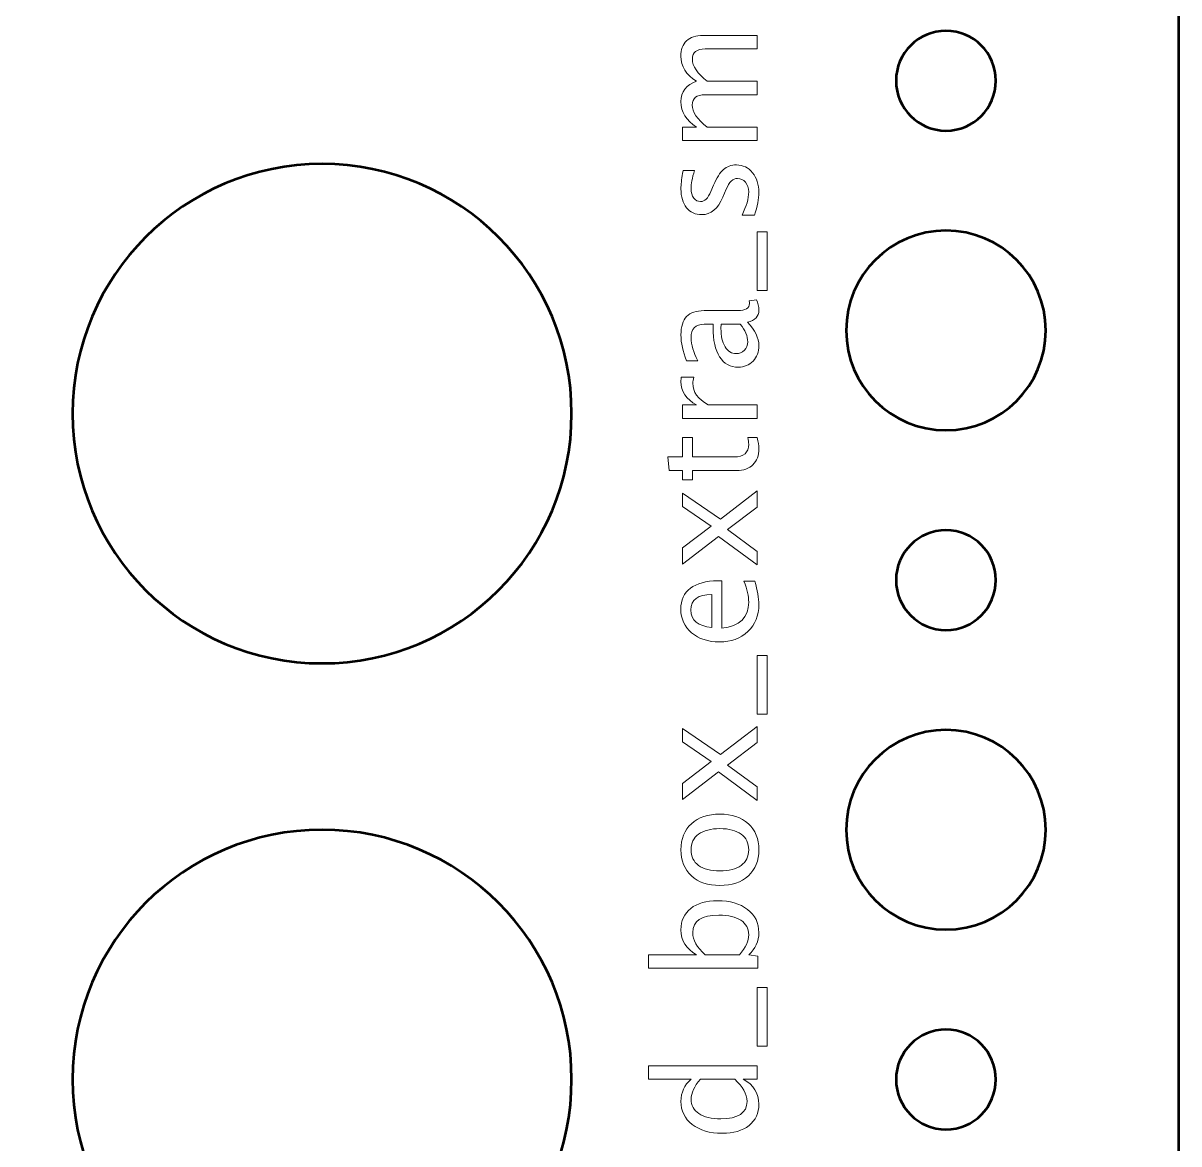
# Model space of a CAD drawing. Header units: centimetres. Extents: x -10.4 to 10.4, y -13.4 to 13.4.
# Drawn here: x 6.976 to 10.45, y -0.193 to 3.173 of the extents above; entities that cross this region are included whole.
import ezdxf

# ---------------------------------------------------------------- set-up
doc = ezdxf.new("R2010")
doc.units = ezdxf.units.CM
doc.header["$MEASUREMENT"] = 0
doc.layers.add('Layer 1', color=7, linetype='Continuous')

msp = doc.modelspace()

# ---------------------------------------------------------------- linework, layer by layer
at = {"layer": 'Layer 1', "lineweight": 53}
for points, knots in [([(9.95, -13.45), (9.95, -13.45), (-9.95, -13.45), (-9.95, -13.45), (-9.95, -13.45), (-10.22614, -13.45), (-10.45, -13.22614), (-10.45, -12.95), (-10.45, -12.95), (-10.45, -12.95), (-10.45, 12.95), (-10.45, 12.95), (-10.45, 12.95), (-10.45, 13.22614), (-10.22614, 13.45), (-9.95, 13.45), (-9.95, 13.45), (-9.95, 13.45), (9.95, 13.45), (9.95, 13.45), (9.95, 13.45), (10.22614, 13.45), (10.45, 13.22614), (10.45, 12.95), (10.45, 12.95), (10.45, 12.95), (10.45, -12.95), (10.45, -12.95), (10.45, -12.95), (10.45, -13.22614), (10.22614, -13.45), (9.95, -13.45)], [0, 0, 0, 0, 0.1111111, 0.1111111, 0.1111111, 0.1111111, 0.2222222, 0.2222222, 0.2222222, 0.2222222, 0.3333333, 0.3333333, 0.3333333, 0.3333333, 0.4444444, 0.4444444, 0.4444444, 0.4444444, 0.5555556, 0.5555556, 0.5555556, 0.5555556, 0.6666667, 0.6666667, 0.6666667, 0.6666667, 0.7777778, 0.7777778, 0.7777778, 0.7777778, 1, 1, 1, 1]), ([(9.75, 2.85), (9.66716, 2.85), (9.6, 2.91716), (9.6, 3), (9.6, 3), (9.6, 3.08284), (9.66716, 3.15), (9.75, 3.15), (9.75, 3.15), (9.83284, 3.15), (9.9, 3.08284), (9.9, 3), (9.9, 3), (9.9, 2.91716), (9.83284, 2.85), (9.75, 2.85)], [0, 0, 0, 0, 0.2, 0.2, 0.2, 0.2, 0.4, 0.4, 0.4, 0.4, 0.6, 0.6, 0.6, 0.6, 1, 1, 1, 1]), ([(7.125, 2), (7.125, 2.41421), (7.46079, 2.75), (7.875, 2.75), (7.875, 2.75), (8.28921, 2.75), (8.625, 2.41421), (8.625, 2), (8.625, 2), (8.625, 1.58579), (8.28921, 1.25), (7.875, 1.25), (7.875, 1.25), (7.46079, 1.25), (7.125, 1.58579), (7.125, 2)], [0, 0, 0, 0, 0.2, 0.2, 0.2, 0.2, 0.4, 0.4, 0.4, 0.4, 0.6, 0.6, 0.6, 0.6, 1, 1, 1, 1]), ([(9.75, 1.95), (9.58431, 1.95), (9.45, 2.08431), (9.45, 2.25), (9.45, 2.25), (9.45, 2.41569), (9.58431, 2.55), (9.75, 2.55), (9.75, 2.55), (9.91569, 2.55), (10.05, 2.41569), (10.05, 2.25), (10.05, 2.25), (10.05, 2.08431), (9.91569, 1.95), (9.75, 1.95)], [0, 0, 0, 0, 0.2, 0.2, 0.2, 0.2, 0.4, 0.4, 0.4, 0.4, 0.6, 0.6, 0.6, 0.6, 1, 1, 1, 1]), ([(9.75, 1.35), (9.66716, 1.35), (9.6, 1.41716), (9.6, 1.5), (9.6, 1.5), (9.6, 1.58284), (9.66716, 1.65), (9.75, 1.65), (9.75, 1.65), (9.83284, 1.65), (9.9, 1.58284), (9.9, 1.5), (9.9, 1.5), (9.9, 1.41716), (9.83284, 1.35), (9.75, 1.35)], [0, 0, 0, 0, 0.2, 0.2, 0.2, 0.2, 0.4, 0.4, 0.4, 0.4, 0.6, 0.6, 0.6, 0.6, 1, 1, 1, 1]), ([(9.75, 0.45), (9.58431, 0.45), (9.45, 0.58431), (9.45, 0.75), (9.45, 0.75), (9.45, 0.91569), (9.58431, 1.05), (9.75, 1.05), (9.75, 1.05), (9.91569, 1.05), (10.05, 0.91569), (10.05, 0.75), (10.05, 0.75), (10.05, 0.58431), (9.91569, 0.45), (9.75, 0.45)], [0, 0, 0, 0, 0.2, 0.2, 0.2, 0.2, 0.4, 0.4, 0.4, 0.4, 0.6, 0.6, 0.6, 0.6, 1, 1, 1, 1]), ([(7.125, 0), (7.125, 0.41421), (7.46079, 0.75), (7.875, 0.75), (7.875, 0.75), (8.28921, 0.75), (8.625, 0.41421), (8.625, 0), (8.625, 0), (8.625, -0.41421), (8.28921, -0.75), (7.875, -0.75), (7.875, -0.75), (7.46079, -0.75), (7.125, -0.41421), (7.125, 0)], [0, 0, 0, 0, 0.2, 0.2, 0.2, 0.2, 0.4, 0.4, 0.4, 0.4, 0.6, 0.6, 0.6, 0.6, 1, 1, 1, 1]), ([(9.75, -0.15), (9.66716, -0.15), (9.6, -0.08284), (9.6, 0), (9.6, 0), (9.6, 0.08284), (9.66716, 0.15), (9.75, 0.15), (9.75, 0.15), (9.83284, 0.15), (9.9, 0.08284), (9.9, 0), (9.9, 0), (9.9, -0.08284), (9.83284, -0.15), (9.75, -0.15)], [0, 0, 0, 0, 0.2, 0.2, 0.2, 0.2, 0.4, 0.4, 0.4, 0.4, 0.6, 0.6, 0.6, 0.6, 1, 1, 1, 1])]:
    msp.add_open_spline(points, degree=3, knots=knots, dxfattribs=at)
at = {"layer": 'Layer 1', "color": 5, "lineweight": 9}
for points, knots in [([(9.18252, 2.82034), (9.18252, 2.82034), (8.95816, 2.82034), (8.95816, 2.82034), (8.95816, 2.82034), (8.95816, 2.82034), (8.95816, 2.86098), (8.95816, 2.86098), (8.95816, 2.86098), (8.95816, 2.86098), (9.00056, 2.86098), (9.00056, 2.86098), (9.00056, 2.86098), (8.96916, 2.88081), (8.9535, 2.90621), (8.9535, 2.93732), (8.9535, 2.93732), (8.9535, 2.96731), (8.96916, 2.9877), (9.00056, 2.99856), (9.00056, 2.99856), (8.96888, 3.01782), (8.95308, 3.04294), (8.95308, 3.07377), (8.95308, 3.07377), (8.95308, 3.09346), (8.95886, 3.10877), (8.9705, 3.1197), (8.9705, 3.1197), (8.98214, 3.13064), (8.99844, 3.13614), (9.0194, 3.13614), (9.0194, 3.13614), (9.0194, 3.13614), (9.18252, 3.13614), (9.18252, 3.13614), (9.18252, 3.13614), (9.18252, 3.13614), (9.18252, 3.0955), (9.18252, 3.0955), (9.18252, 3.0955), (9.18252, 3.0955), (9.0261, 3.0955), (9.0261, 3.0955), (9.0261, 3.0955), (9.00056, 3.0955), (8.98779, 3.08534), (8.98779, 3.06502), (8.98779, 3.06502), (8.98779, 3.04393), (9.00268, 3.02177), (9.03252, 2.99856), (9.03252, 2.99856), (9.03252, 2.99856), (9.18252, 2.99856), (9.18252, 2.99856), (9.18252, 2.99856), (9.18252, 2.99856), (9.18252, 2.95792), (9.18252, 2.95792), (9.18252, 2.95792), (9.18252, 2.95792), (9.02596, 2.95792), (9.02596, 2.95792), (9.02596, 2.95792), (9.00021, 2.95792), (8.98736, 2.94762), (8.98736, 2.92695), (8.98736, 2.92695), (8.98736, 2.90642), (9.00232, 2.8844), (9.03231, 2.86098), (9.03231, 2.86098), (9.03231, 2.86098), (9.18252, 2.86098), (9.18252, 2.86098), (9.18252, 2.86098), (9.18252, 2.86098), (9.18252, 2.82034), (9.18252, 2.82034)], [0, 0, 0, 0, 0.047619, 0.047619, 0.047619, 0.047619, 0.0952381, 0.0952381, 0.0952381, 0.0952381, 0.1428571, 0.1428571, 0.1428571, 0.1428571, 0.1904762, 0.1904762, 0.1904762, 0.1904762, 0.2380952, 0.2380952, 0.2380952, 0.2380952, 0.2857143, 0.2857143, 0.2857143, 0.2857143, 0.3333333, 0.3333333, 0.3333333, 0.3333333, 0.3809524, 0.3809524, 0.3809524, 0.3809524, 0.4285714, 0.4285714, 0.4285714, 0.4285714, 0.4761905, 0.4761905, 0.4761905, 0.4761905, 0.5238095, 0.5238095, 0.5238095, 0.5238095, 0.5714286, 0.5714286, 0.5714286, 0.5714286, 0.6190476, 0.6190476, 0.6190476, 0.6190476, 0.6666667, 0.6666667, 0.6666667, 0.6666667, 0.7142857, 0.7142857, 0.7142857, 0.7142857, 0.7619048, 0.7619048, 0.7619048, 0.7619048, 0.8095238, 0.8095238, 0.8095238, 0.8095238, 0.8571429, 0.8571429, 0.8571429, 0.8571429, 0.9047619, 0.9047619, 0.9047619, 0.9047619, 1, 1, 1, 1]), ([(9.17448, 2.59647), (9.17448, 2.59647), (9.13722, 2.59647), (9.13722, 2.59647), (9.13722, 2.59647), (9.15049, 2.62307), (9.15712, 2.64614), (9.15712, 2.66582), (9.15712, 2.66582), (9.15712, 2.67753), (9.15395, 2.68727), (9.1476, 2.69496), (9.1476, 2.69496), (9.14132, 2.70265), (9.13341, 2.70653), (9.12389, 2.70653), (9.12389, 2.70653), (9.10999, 2.70653), (9.09849, 2.69574), (9.08939, 2.67415), (9.08939, 2.67415), (9.08939, 2.67415), (9.0793, 2.65037), (9.0793, 2.65037), (9.0793, 2.65037), (9.06476, 2.6153), (9.04374, 2.59774), (9.01643, 2.59774), (9.01643, 2.59774), (8.99689, 2.59774), (8.98151, 2.60465), (8.97029, 2.61848), (8.97029, 2.61848), (8.95907, 2.63231), (8.9535, 2.65129), (8.9535, 2.67535), (8.9535, 2.67535), (8.9535, 2.68784), (8.95519, 2.70336), (8.95865, 2.72177), (8.95865, 2.72177), (8.95865, 2.72177), (8.96027, 2.73024), (8.96027, 2.73024), (8.96027, 2.73024), (8.96027, 2.73024), (8.99414, 2.73024), (8.99414, 2.73024), (8.99414, 2.73024), (8.98736, 2.70759), (8.98398, 2.68953), (8.98398, 2.67605), (8.98398, 2.67605), (8.98398, 2.6642), (8.98659, 2.65482), (8.99174, 2.64769), (8.99174, 2.64769), (8.99689, 2.64063), (9.0038, 2.63711), (9.01248, 2.63711), (9.01248, 2.63711), (9.02469, 2.63711), (9.03506, 2.64698), (9.04346, 2.66681), (9.04346, 2.66681), (9.04346, 2.66681), (9.05171, 2.68635), (9.05171, 2.68635), (9.05171, 2.68635), (9.06102, 2.70851), (9.0709, 2.72417), (9.08127, 2.73334), (9.08127, 2.73334), (9.09165, 2.74259), (9.10463, 2.74717), (9.12015, 2.74717), (9.12015, 2.74717), (9.13983, 2.74717), (9.15599, 2.73941), (9.16862, 2.72382), (9.16862, 2.72382), (9.18125, 2.7083), (9.1876, 2.6884), (9.1876, 2.6642), (9.1876, 2.6642), (9.1876, 2.64557), (9.18323, 2.62307), (9.17448, 2.59647)], [0, 0, 0, 0, 0.0434783, 0.0434783, 0.0434783, 0.0434783, 0.0869565, 0.0869565, 0.0869565, 0.0869565, 0.1304348, 0.1304348, 0.1304348, 0.1304348, 0.173913, 0.173913, 0.173913, 0.173913, 0.2173913, 0.2173913, 0.2173913, 0.2173913, 0.2608696, 0.2608696, 0.2608696, 0.2608696, 0.3043478, 0.3043478, 0.3043478, 0.3043478, 0.3478261, 0.3478261, 0.3478261, 0.3478261, 0.3913043, 0.3913043, 0.3913043, 0.3913043, 0.4347826, 0.4347826, 0.4347826, 0.4347826, 0.4782609, 0.4782609, 0.4782609, 0.4782609, 0.5217391, 0.5217391, 0.5217391, 0.5217391, 0.5652174, 0.5652174, 0.5652174, 0.5652174, 0.6086957, 0.6086957, 0.6086957, 0.6086957, 0.6521739, 0.6521739, 0.6521739, 0.6521739, 0.6956522, 0.6956522, 0.6956522, 0.6956522, 0.7391304, 0.7391304, 0.7391304, 0.7391304, 0.7826087, 0.7826087, 0.7826087, 0.7826087, 0.826087, 0.826087, 0.826087, 0.826087, 0.8695652, 0.8695652, 0.8695652, 0.8695652, 0.9130435, 0.9130435, 0.9130435, 0.9130435, 1, 1, 1, 1]), ([(9.213, 2.36998), (9.213, 2.36998), (9.18252, 2.36998), (9.18252, 2.36998), (9.18252, 2.36998), (9.18252, 2.36998), (9.18252, 2.54609), (9.18252, 2.54609), (9.18252, 2.54609), (9.18252, 2.54609), (9.213, 2.54609), (9.213, 2.54609), (9.213, 2.54609), (9.213, 2.54609), (9.213, 2.36998), (9.213, 2.36998)], [0, 0, 0, 0, 0.2, 0.2, 0.2, 0.2, 0.4, 0.4, 0.4, 0.4, 0.6, 0.6, 0.6, 0.6, 1, 1, 1, 1]), ([(9.15395, 2.27473), (9.17638, 2.25032), (9.1876, 2.22682), (9.1876, 2.20424), (9.1876, 2.20424), (9.1876, 2.18569), (9.18181, 2.17024), (9.17017, 2.15803), (9.17017, 2.15803), (9.15853, 2.14575), (9.14386, 2.13962), (9.12615, 2.13962), (9.12615, 2.13962), (9.10166, 2.13962), (9.08283, 2.14992), (9.0697, 2.17052), (9.0697, 2.17052), (9.05658, 2.19112), (9.05002, 2.22068), (9.05002, 2.25921), (9.05002, 2.25921), (9.05002, 2.25921), (9.05002, 2.26873), (9.05002, 2.26873), (9.05002, 2.26873), (9.05002, 2.26873), (9.023, 2.26873), (9.023, 2.26873), (9.023, 2.26873), (8.99696, 2.26873), (8.98398, 2.25519), (8.98398, 2.22802), (8.98398, 2.22802), (8.98398, 2.207), (8.99061, 2.184), (9.00387, 2.15909), (9.00387, 2.15909), (9.00387, 2.15909), (8.97043, 2.15909), (8.97043, 2.15909), (8.97043, 2.15909), (8.95914, 2.18647), (8.9535, 2.21229), (8.9535, 2.23649), (8.9535, 2.23649), (8.9535, 2.26139), (8.95914, 2.27981), (8.9705, 2.29159), (8.9705, 2.29159), (8.98186, 2.30345), (8.99936, 2.30937), (9.023, 2.30937), (9.023, 2.30937), (9.023, 2.30937), (9.12438, 2.30937), (9.12438, 2.30937), (9.12438, 2.30937), (9.1476, 2.30937), (9.15924, 2.3165), (9.15924, 2.33082), (9.15924, 2.33082), (9.15924, 2.33258), (9.15895, 2.33519), (9.15839, 2.33865), (9.15839, 2.33865), (9.15839, 2.33865), (9.18097, 2.34154), (9.18097, 2.34154), (9.18097, 2.34154), (9.18541, 2.3323), (9.1876, 2.32214), (9.1876, 2.31099), (9.1876, 2.31099), (9.1876, 2.29202), (9.17638, 2.27995), (9.15395, 2.27473)], [0, 0, 0, 0, 0.05, 0.05, 0.05, 0.05, 0.1, 0.1, 0.1, 0.1, 0.15, 0.15, 0.15, 0.15, 0.2, 0.2, 0.2, 0.2, 0.25, 0.25, 0.25, 0.25, 0.3, 0.3, 0.3, 0.3, 0.35, 0.35, 0.35, 0.35, 0.4, 0.4, 0.4, 0.4, 0.45, 0.45, 0.45, 0.45, 0.5, 0.5, 0.5, 0.5, 0.55, 0.55, 0.55, 0.55, 0.6, 0.6, 0.6, 0.6, 0.65, 0.65, 0.65, 0.65, 0.7, 0.7, 0.7, 0.7, 0.75, 0.75, 0.75, 0.75, 0.8, 0.8, 0.8, 0.8, 0.85, 0.85, 0.85, 0.85, 0.9, 0.9, 0.9, 0.9, 1, 1, 1, 1]), ([(9.13179, 2.26873), (9.13179, 2.26873), (9.07415, 2.26873), (9.07415, 2.26873), (9.07415, 2.26873), (9.07415, 2.26873), (9.07372, 2.25568), (9.07372, 2.25568), (9.07372, 2.25568), (9.07372, 2.2331), (9.07789, 2.2149), (9.08621, 2.201), (9.08621, 2.201), (9.09461, 2.18717), (9.10569, 2.18026), (9.11951, 2.18026), (9.11951, 2.18026), (9.12918, 2.18026), (9.13744, 2.18371), (9.14414, 2.19056), (9.14414, 2.19056), (9.15084, 2.19747), (9.15416, 2.20587), (9.15416, 2.21582), (9.15416, 2.21582), (9.15416, 2.23275), (9.14668, 2.25039), (9.13179, 2.26873)], [0, 0, 0, 0, 0.125, 0.125, 0.125, 0.125, 0.25, 0.25, 0.25, 0.25, 0.375, 0.375, 0.375, 0.375, 0.5, 0.5, 0.5, 0.5, 0.625, 0.625, 0.625, 0.625, 0.75, 0.75, 0.75, 0.75, 1, 1, 1, 1]), ([(9.18252, 1.98588), (9.18252, 1.98588), (8.95816, 1.98588), (8.95816, 1.98588), (8.95816, 1.98588), (8.95816, 1.98588), (8.95816, 2.02652), (8.95816, 2.02652), (8.95816, 2.02652), (8.95816, 2.02652), (9.00056, 2.02652), (9.00056, 2.02652), (9.00056, 2.02652), (8.96916, 2.04268), (8.9535, 2.0661), (8.9535, 2.09686), (8.9535, 2.09686), (8.9535, 2.10103), (8.95385, 2.1054), (8.95456, 2.10992), (8.95456, 2.10992), (8.95456, 2.10992), (8.99259, 2.10992), (8.99259, 2.10992), (8.99259, 2.10992), (8.99026, 2.10286), (8.98906, 2.09665), (8.98906, 2.09129), (8.98906, 2.09129), (8.98906, 2.06547), (9.0043, 2.04388), (9.03485, 2.02652), (9.03485, 2.02652), (9.03485, 2.02652), (9.18252, 2.02652), (9.18252, 2.02652), (9.18252, 2.02652), (9.18252, 2.02652), (9.18252, 1.98588), (9.18252, 1.98588)], [0, 0, 0, 0, 0.0909091, 0.0909091, 0.0909091, 0.0909091, 0.1818182, 0.1818182, 0.1818182, 0.1818182, 0.2727273, 0.2727273, 0.2727273, 0.2727273, 0.3636364, 0.3636364, 0.3636364, 0.3636364, 0.4545455, 0.4545455, 0.4545455, 0.4545455, 0.5454545, 0.5454545, 0.5454545, 0.5454545, 0.6363636, 0.6363636, 0.6363636, 0.6363636, 0.7272727, 0.7272727, 0.7272727, 0.7272727, 0.8181818, 0.8181818, 0.8181818, 0.8181818, 1, 1, 1, 1]), ([(9.18245, 1.92788), (9.18591, 1.91532), (9.1876, 1.90438), (9.1876, 1.89514), (9.1876, 1.89514), (9.1876, 1.8744), (9.18167, 1.85824), (9.16982, 1.84667), (9.16982, 1.84667), (9.15797, 1.83503), (9.14153, 1.82924), (9.12043, 1.82924), (9.12043, 1.82924), (9.12043, 1.82924), (8.98863, 1.82924), (8.98863, 1.82924), (8.98863, 1.82924), (8.98863, 1.82924), (8.98863, 1.80116), (8.98863, 1.80116), (8.98863, 1.80116), (8.98863, 1.80116), (8.95816, 1.80116), (8.95816, 1.80116), (8.95816, 1.80116), (8.95816, 1.80116), (8.95816, 1.82924), (8.95816, 1.82924), (8.95816, 1.82924), (8.95816, 1.82924), (8.91759, 1.82924), (8.91759, 1.82924), (8.91759, 1.82924), (8.91759, 1.82924), (8.91371, 1.86988), (8.91371, 1.86988), (8.91371, 1.86988), (8.91371, 1.86988), (8.95816, 1.86988), (8.95816, 1.86988), (8.95816, 1.86988), (8.95816, 1.86988), (8.95816, 1.92873), (8.95816, 1.92873), (8.95816, 1.92873), (8.95816, 1.92873), (8.98863, 1.92873), (8.98863, 1.92873), (8.98863, 1.92873), (8.98863, 1.92873), (8.98863, 1.86988), (8.98863, 1.86988), (8.98863, 1.86988), (8.98863, 1.86988), (9.11309, 1.86988), (9.11309, 1.86988), (9.11309, 1.86988), (9.14244, 1.86988), (9.15712, 1.88265), (9.15712, 1.90812), (9.15712, 1.90812), (9.15712, 1.91356), (9.1562, 1.92012), (9.15444, 1.92788), (9.15444, 1.92788), (9.15444, 1.92788), (9.18245, 1.92788), (9.18245, 1.92788)], [0, 0, 0, 0, 0.0555556, 0.0555556, 0.0555556, 0.0555556, 0.1111111, 0.1111111, 0.1111111, 0.1111111, 0.1666667, 0.1666667, 0.1666667, 0.1666667, 0.2222222, 0.2222222, 0.2222222, 0.2222222, 0.2777778, 0.2777778, 0.2777778, 0.2777778, 0.3333333, 0.3333333, 0.3333333, 0.3333333, 0.3888889, 0.3888889, 0.3888889, 0.3888889, 0.4444444, 0.4444444, 0.4444444, 0.4444444, 0.5, 0.5, 0.5, 0.5, 0.5555556, 0.5555556, 0.5555556, 0.5555556, 0.6111111, 0.6111111, 0.6111111, 0.6111111, 0.6666667, 0.6666667, 0.6666667, 0.6666667, 0.7222222, 0.7222222, 0.7222222, 0.7222222, 0.7777778, 0.7777778, 0.7777778, 0.7777778, 0.8333333, 0.8333333, 0.8333333, 0.8333333, 0.8888889, 0.8888889, 0.8888889, 0.8888889, 1, 1, 1, 1]), ([(9.18252, 1.54547), (9.18252, 1.54547), (9.06674, 1.63092), (9.06674, 1.63092), (9.06674, 1.63092), (9.06674, 1.63092), (8.95816, 1.54801), (8.95816, 1.54801), (8.95816, 1.54801), (8.95816, 1.54801), (8.95816, 1.59648), (8.95816, 1.59648), (8.95816, 1.59648), (8.95816, 1.59648), (9.04458, 1.66196), (9.04458, 1.66196), (9.04458, 1.66196), (9.04458, 1.66196), (8.95816, 1.72123), (8.95816, 1.72123), (8.95816, 1.72123), (8.95816, 1.72123), (8.95816, 1.76095), (8.95816, 1.76095), (8.95816, 1.76095), (8.95816, 1.76095), (9.07196, 1.68334), (9.07196, 1.68334), (9.07196, 1.68334), (9.07196, 1.68334), (9.18252, 1.76772), (9.18252, 1.76772), (9.18252, 1.76772), (9.18252, 1.76772), (9.18252, 1.71925), (9.18252, 1.71925), (9.18252, 1.71925), (9.18252, 1.71925), (9.09362, 1.65166), (9.09362, 1.65166), (9.09362, 1.65166), (9.09362, 1.65166), (9.18252, 1.58625), (9.18252, 1.58625), (9.18252, 1.58625), (9.18252, 1.58625), (9.18252, 1.54547), (9.18252, 1.54547)], [0, 0, 0, 0, 0.0769231, 0.0769231, 0.0769231, 0.0769231, 0.1538462, 0.1538462, 0.1538462, 0.1538462, 0.2307692, 0.2307692, 0.2307692, 0.2307692, 0.3076923, 0.3076923, 0.3076923, 0.3076923, 0.3846154, 0.3846154, 0.3846154, 0.3846154, 0.4615385, 0.4615385, 0.4615385, 0.4615385, 0.5384615, 0.5384615, 0.5384615, 0.5384615, 0.6153846, 0.6153846, 0.6153846, 0.6153846, 0.6923077, 0.6923077, 0.6923077, 0.6923077, 0.7692308, 0.7692308, 0.7692308, 0.7692308, 0.8461538, 0.8461538, 0.8461538, 0.8461538, 1, 1, 1, 1]), ([(9.17532, 1.49672), (9.18351, 1.46941), (9.1876, 1.44606), (9.1876, 1.42658), (9.1876, 1.42658), (9.1876, 1.39335), (9.17659, 1.36633), (9.15465, 1.34552), (9.15465, 1.34552), (9.13271, 1.3247), (9.10427, 1.31426), (9.06928, 1.31426), (9.06928, 1.31426), (9.03534, 1.31426), (9.00747, 1.32343), (8.98567, 1.34185), (8.98567, 1.34185), (8.96394, 1.36026), (8.95308, 1.38383), (8.95308, 1.41254), (8.95308, 1.41254), (8.95308, 1.43971), (8.96274, 1.46073), (8.98207, 1.47555), (8.98207, 1.47555), (9.00141, 1.49037), (9.02878, 1.49777), (9.06427, 1.49777), (9.06427, 1.49777), (9.06427, 1.49777), (9.07669, 1.49756), (9.07669, 1.49756), (9.07669, 1.49756), (9.07669, 1.49756), (9.07669, 1.35575), (9.07669, 1.35575), (9.07669, 1.35575), (9.13031, 1.36167), (9.15712, 1.38785), (9.15712, 1.4342), (9.15712, 1.4342), (9.15712, 1.45121), (9.15232, 1.47202), (9.14273, 1.49672), (9.14273, 1.49672), (9.14273, 1.49672), (9.17532, 1.49672), (9.17532, 1.49672)], [0, 0, 0, 0, 0.0769231, 0.0769231, 0.0769231, 0.0769231, 0.1538462, 0.1538462, 0.1538462, 0.1538462, 0.2307692, 0.2307692, 0.2307692, 0.2307692, 0.3076923, 0.3076923, 0.3076923, 0.3076923, 0.3846154, 0.3846154, 0.3846154, 0.3846154, 0.4615385, 0.4615385, 0.4615385, 0.4615385, 0.5384615, 0.5384615, 0.5384615, 0.5384615, 0.6153846, 0.6153846, 0.6153846, 0.6153846, 0.6923077, 0.6923077, 0.6923077, 0.6923077, 0.7692308, 0.7692308, 0.7692308, 0.7692308, 0.8461538, 0.8461538, 0.8461538, 0.8461538, 1, 1, 1, 1]), ([(9.04621, 1.35786), (9.04621, 1.35786), (9.04621, 1.45692), (9.04621, 1.45692), (9.04621, 1.45692), (9.00444, 1.45692), (8.98355, 1.44133), (8.98355, 1.41021), (8.98355, 1.41021), (8.98355, 1.37889), (9.00444, 1.36146), (9.04621, 1.35786)], [0, 0, 0, 0, 0.25, 0.25, 0.25, 0.25, 0.5, 0.5, 0.5, 0.5, 1, 1, 1, 1]), ([(9.213, 1.09751), (9.213, 1.09751), (9.18252, 1.09751), (9.18252, 1.09751), (9.18252, 1.09751), (9.18252, 1.09751), (9.18252, 1.27362), (9.18252, 1.27362), (9.18252, 1.27362), (9.18252, 1.27362), (9.213, 1.27362), (9.213, 1.27362), (9.213, 1.27362), (9.213, 1.27362), (9.213, 1.09751), (9.213, 1.09751)], [0, 0, 0, 0, 0.2, 0.2, 0.2, 0.2, 0.4, 0.4, 0.4, 0.4, 0.6, 0.6, 0.6, 0.6, 1, 1, 1, 1]), ([(9.18252, 0.83829), (9.18252, 0.83829), (9.06674, 0.92374), (9.06674, 0.92374), (9.06674, 0.92374), (9.06674, 0.92374), (8.95816, 0.84083), (8.95816, 0.84083), (8.95816, 0.84083), (8.95816, 0.84083), (8.95816, 0.8893), (8.95816, 0.8893), (8.95816, 0.8893), (8.95816, 0.8893), (9.04458, 0.95478), (9.04458, 0.95478), (9.04458, 0.95478), (9.04458, 0.95478), (8.95816, 1.01405), (8.95816, 1.01405), (8.95816, 1.01405), (8.95816, 1.01405), (8.95816, 1.05377), (8.95816, 1.05377), (8.95816, 1.05377), (8.95816, 1.05377), (9.07196, 0.97616), (9.07196, 0.97616), (9.07196, 0.97616), (9.07196, 0.97616), (9.18252, 1.06054), (9.18252, 1.06054), (9.18252, 1.06054), (9.18252, 1.06054), (9.18252, 1.01207), (9.18252, 1.01207), (9.18252, 1.01207), (9.18252, 1.01207), (9.09362, 0.94448), (9.09362, 0.94448), (9.09362, 0.94448), (9.09362, 0.94448), (9.18252, 0.87907), (9.18252, 0.87907), (9.18252, 0.87907), (9.18252, 0.87907), (9.18252, 0.83829), (9.18252, 0.83829)], [0, 0, 0, 0, 0.0769231, 0.0769231, 0.0769231, 0.0769231, 0.1538462, 0.1538462, 0.1538462, 0.1538462, 0.2307692, 0.2307692, 0.2307692, 0.2307692, 0.3076923, 0.3076923, 0.3076923, 0.3076923, 0.3846154, 0.3846154, 0.3846154, 0.3846154, 0.4615385, 0.4615385, 0.4615385, 0.4615385, 0.5384615, 0.5384615, 0.5384615, 0.5384615, 0.6153846, 0.6153846, 0.6153846, 0.6153846, 0.6923077, 0.6923077, 0.6923077, 0.6923077, 0.7692308, 0.7692308, 0.7692308, 0.7692308, 0.8461538, 0.8461538, 0.8461538, 0.8461538, 1, 1, 1, 1]), ([(9.1876, 0.68998), (9.1876, 0.65703), (9.17709, 0.63093), (9.15606, 0.61174), (9.15606, 0.61174), (9.13504, 0.59248), (9.10646, 0.58288), (9.07041, 0.58288), (9.07041, 0.58288), (9.03443, 0.58288), (9.00592, 0.59248), (8.98497, 0.61174), (8.98497, 0.61174), (8.96401, 0.63093), (8.9535, 0.65703), (8.9535, 0.68998), (8.9535, 0.68998), (8.9535, 0.72293), (8.96401, 0.74904), (8.98497, 0.76823), (8.98497, 0.76823), (9.00592, 0.78749), (9.03443, 0.79708), (9.07041, 0.79708), (9.07041, 0.79708), (9.10646, 0.79708), (9.13504, 0.78749), (9.15606, 0.76823), (9.15606, 0.76823), (9.17709, 0.74904), (9.1876, 0.72293), (9.1876, 0.68998)], [0, 0, 0, 0, 0.1111111, 0.1111111, 0.1111111, 0.1111111, 0.2222222, 0.2222222, 0.2222222, 0.2222222, 0.3333333, 0.3333333, 0.3333333, 0.3333333, 0.4444444, 0.4444444, 0.4444444, 0.4444444, 0.5555556, 0.5555556, 0.5555556, 0.5555556, 0.6666667, 0.6666667, 0.6666667, 0.6666667, 0.7777778, 0.7777778, 0.7777778, 0.7777778, 1, 1, 1, 1]), ([(9.15712, 0.68991), (9.15712, 0.71002), (9.14957, 0.72568), (9.1344, 0.73683), (9.1344, 0.73683), (9.1193, 0.74791), (9.098, 0.75348), (9.07041, 0.75348), (9.07041, 0.75348), (9.04296, 0.75348), (9.02165, 0.74791), (9.00656, 0.73683), (9.00656, 0.73683), (8.99153, 0.72568), (8.98398, 0.71002), (8.98398, 0.68991), (8.98398, 0.68991), (8.98398, 0.66973), (8.99153, 0.65407), (9.00656, 0.64306), (9.00656, 0.64306), (9.02165, 0.63199), (9.04296, 0.62648), (9.07041, 0.62648), (9.07041, 0.62648), (9.098, 0.62648), (9.1193, 0.63199), (9.1344, 0.64306), (9.1344, 0.64306), (9.14957, 0.65407), (9.15712, 0.66973), (9.15712, 0.68991)], [0, 0, 0, 0, 0.1111111, 0.1111111, 0.1111111, 0.1111111, 0.2222222, 0.2222222, 0.2222222, 0.2222222, 0.3333333, 0.3333333, 0.3333333, 0.3333333, 0.4444444, 0.4444444, 0.4444444, 0.4444444, 0.5555556, 0.5555556, 0.5555556, 0.5555556, 0.6666667, 0.6666667, 0.6666667, 0.6666667, 0.7777778, 0.7777778, 0.7777778, 0.7777778, 1, 1, 1, 1]), ([(9.18506, 0.33424), (9.18506, 0.33424), (8.85613, 0.33424), (8.85613, 0.33424), (8.85613, 0.33424), (8.85613, 0.33424), (8.85613, 0.37488), (8.85613, 0.37488), (8.85613, 0.37488), (8.85613, 0.37488), (9.00056, 0.37488), (9.00056, 0.37488), (9.00056, 0.37488), (8.96916, 0.39153), (8.9535, 0.41658), (8.9535, 0.44995), (8.9535, 0.44995), (8.9535, 0.47697), (8.96331, 0.49821), (8.98299, 0.51373), (8.98299, 0.51373), (9.00268, 0.52925), (9.02956, 0.53701), (9.06363, 0.53701), (9.06363, 0.53701), (9.10075, 0.53701), (9.13073, 0.5282), (9.15345, 0.51063), (9.15345, 0.51063), (9.17624, 0.49306), (9.1876, 0.46992), (9.1876, 0.44127), (9.1876, 0.44127), (9.1876, 0.41467), (9.17744, 0.39252), (9.15705, 0.37488), (9.15705, 0.37488), (9.15705, 0.37488), (9.18506, 0.36994), (9.18506, 0.36994), (9.18506, 0.36994), (9.18506, 0.36994), (9.18506, 0.33424), (9.18506, 0.33424)], [0, 0, 0, 0, 0.0833333, 0.0833333, 0.0833333, 0.0833333, 0.1666667, 0.1666667, 0.1666667, 0.1666667, 0.25, 0.25, 0.25, 0.25, 0.3333333, 0.3333333, 0.3333333, 0.3333333, 0.4166667, 0.4166667, 0.4166667, 0.4166667, 0.5, 0.5, 0.5, 0.5, 0.5833333, 0.5833333, 0.5833333, 0.5833333, 0.6666667, 0.6666667, 0.6666667, 0.6666667, 0.75, 0.75, 0.75, 0.75, 0.8333333, 0.8333333, 0.8333333, 0.8333333, 1, 1, 1, 1]), ([(9.12904, 0.37488), (9.14781, 0.39583), (9.15712, 0.4158), (9.15712, 0.43478), (9.15712, 0.43478), (9.15712, 0.45348), (9.14929, 0.46794), (9.1337, 0.4781), (9.1337, 0.4781), (9.1181, 0.48833), (9.09616, 0.49341), (9.0678, 0.49341), (9.0678, 0.49341), (9.0153, 0.49341), (8.98906, 0.47606), (8.98906, 0.44134), (8.98906, 0.44134), (8.98906, 0.41862), (9.00133, 0.39647), (9.02596, 0.37488), (9.02596, 0.37488), (9.02596, 0.37488), (9.12904, 0.37488), (9.12904, 0.37488)], [0, 0, 0, 0, 0.1428571, 0.1428571, 0.1428571, 0.1428571, 0.2857143, 0.2857143, 0.2857143, 0.2857143, 0.4285714, 0.4285714, 0.4285714, 0.4285714, 0.5714286, 0.5714286, 0.5714286, 0.5714286, 0.7142857, 0.7142857, 0.7142857, 0.7142857, 1, 1, 1, 1]), ([(9.213, 0.09971), (9.213, 0.09971), (9.18252, 0.09971), (9.18252, 0.09971), (9.18252, 0.09971), (9.18252, 0.09971), (9.18252, 0.27582), (9.18252, 0.27582), (9.18252, 0.27582), (9.18252, 0.27582), (9.213, 0.27582), (9.213, 0.27582), (9.213, 0.27582), (9.213, 0.27582), (9.213, 0.09971), (9.213, 0.09971)], [0, 0, 0, 0, 0.2, 0.2, 0.2, 0.2, 0.4, 0.4, 0.4, 0.4, 0.6, 0.6, 0.6, 0.6, 1, 1, 1, 1]), ([(9.18252, 0.00051), (9.18252, 0.00051), (9.1404, 0.00051), (9.1404, 0.00051), (9.1404, 0.00051), (9.17187, -0.01608), (9.1876, -0.04105), (9.1876, -0.07442), (9.1876, -0.07442), (9.1876, -0.10152), (9.17779, -0.12282), (9.15811, -0.13835), (9.15811, -0.13835), (9.13842, -0.15387), (9.11154, -0.16163), (9.07746, -0.16163), (9.07746, -0.16163), (9.04021, -0.16163), (9.01022, -0.15281), (8.98751, -0.13524), (8.98751, -0.13524), (8.96486, -0.1176), (8.9535, -0.09446), (8.9535, -0.06575), (8.9535, -0.06575), (8.9535, -0.03915), (8.96366, -0.01699), (8.98405, 0.00051), (8.98405, 0.00051), (8.98405, 0.00051), (8.85613, 0.00051), (8.85613, 0.00051), (8.85613, 0.00051), (8.85613, 0.00051), (8.85613, 0.04114), (8.85613, 0.04114), (8.85613, 0.04114), (8.85613, 0.04114), (9.18252, 0.04114), (9.18252, 0.04114), (9.18252, 0.04114), (9.18252, 0.04114), (9.18252, 0.00051), (9.18252, 0.00051)], [0, 0, 0, 0, 0.0833333, 0.0833333, 0.0833333, 0.0833333, 0.1666667, 0.1666667, 0.1666667, 0.1666667, 0.25, 0.25, 0.25, 0.25, 0.3333333, 0.3333333, 0.3333333, 0.3333333, 0.4166667, 0.4166667, 0.4166667, 0.4166667, 0.5, 0.5, 0.5, 0.5, 0.5833333, 0.5833333, 0.5833333, 0.5833333, 0.6666667, 0.6666667, 0.6666667, 0.6666667, 0.75, 0.75, 0.75, 0.75, 0.8333333, 0.8333333, 0.8333333, 0.8333333, 1, 1, 1, 1]), ([(9.01185, 0.00051), (8.99329, -0.02059), (8.98398, -0.04056), (8.98398, -0.05947), (8.98398, -0.05947), (8.98398, -0.07809), (8.99174, -0.09249), (9.00733, -0.10272), (9.00733, -0.10272), (9.02285, -0.11295), (9.04487, -0.11803), (9.07337, -0.11803), (9.07337, -0.11803), (9.12579, -0.11803), (9.15204, -0.10067), (9.15204, -0.06589), (9.15204, -0.06589), (9.15204, -0.04331), (9.13969, -0.02116), (9.11507, 0.00051), (9.11507, 0.00051), (9.11507, 0.00051), (9.01185, 0.00051), (9.01185, 0.00051)], [0, 0, 0, 0, 0.1428571, 0.1428571, 0.1428571, 0.1428571, 0.2857143, 0.2857143, 0.2857143, 0.2857143, 0.4285714, 0.4285714, 0.4285714, 0.4285714, 0.5714286, 0.5714286, 0.5714286, 0.5714286, 0.7142857, 0.7142857, 0.7142857, 0.7142857, 1, 1, 1, 1])]:
    msp.add_open_spline(points, degree=3, knots=knots, dxfattribs=at)

doc.saveas('drawing.dxf')
